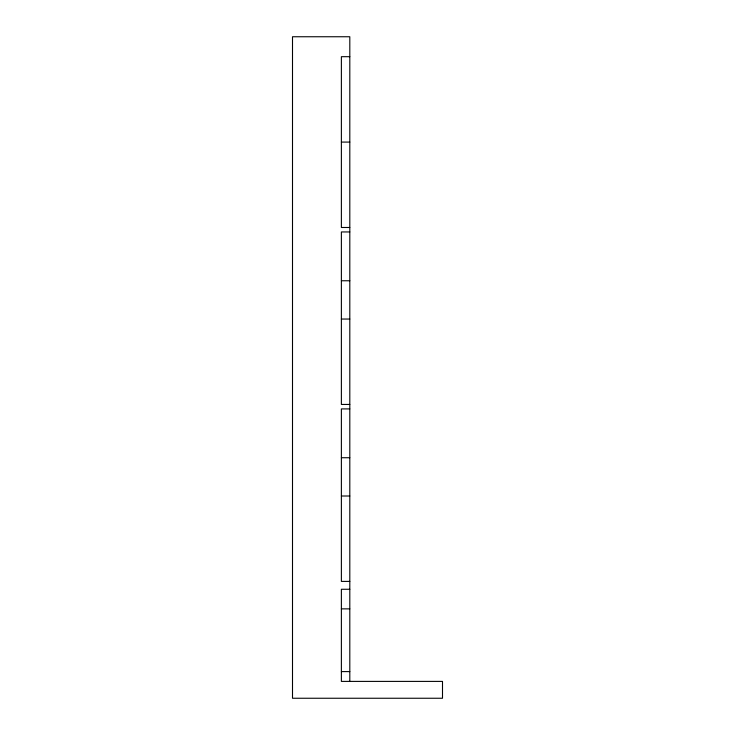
<?xml version="1.0" encoding="UTF-8"?>
<svg xmlns="http://www.w3.org/2000/svg" width="735" height="735" viewBox="0 0 735 735"><rect width="100%" height="100%" fill="white"/><g stroke="black" fill="none" stroke-linecap="round" stroke-linejoin="round"><path stroke-width="1.1" d="M349.805 56.687L341.38 56.687L341.38 227.482L349.805 227.482M341.38 142.085L349.805 142.085M349.805 231.948L341.38 231.948L341.38 404.443L349.805 404.443M341.38 280.761L349.805 280.761M341.38 319.045L349.805 319.045M349.805 408.908L341.38 408.908L341.38 581.403L349.805 581.403M341.38 457.73L349.805 457.73M341.38 496.006L349.805 496.006M349.805 589.268L341.38 589.268L341.38 681.4L442.498 681.4L442.498 698.25L292.502 698.25L292.502 36.75L349.805 36.75L349.805 681.4M341.38 608.865L349.805 608.865M341.38 671.597L349.805 671.597"/></g></svg>
